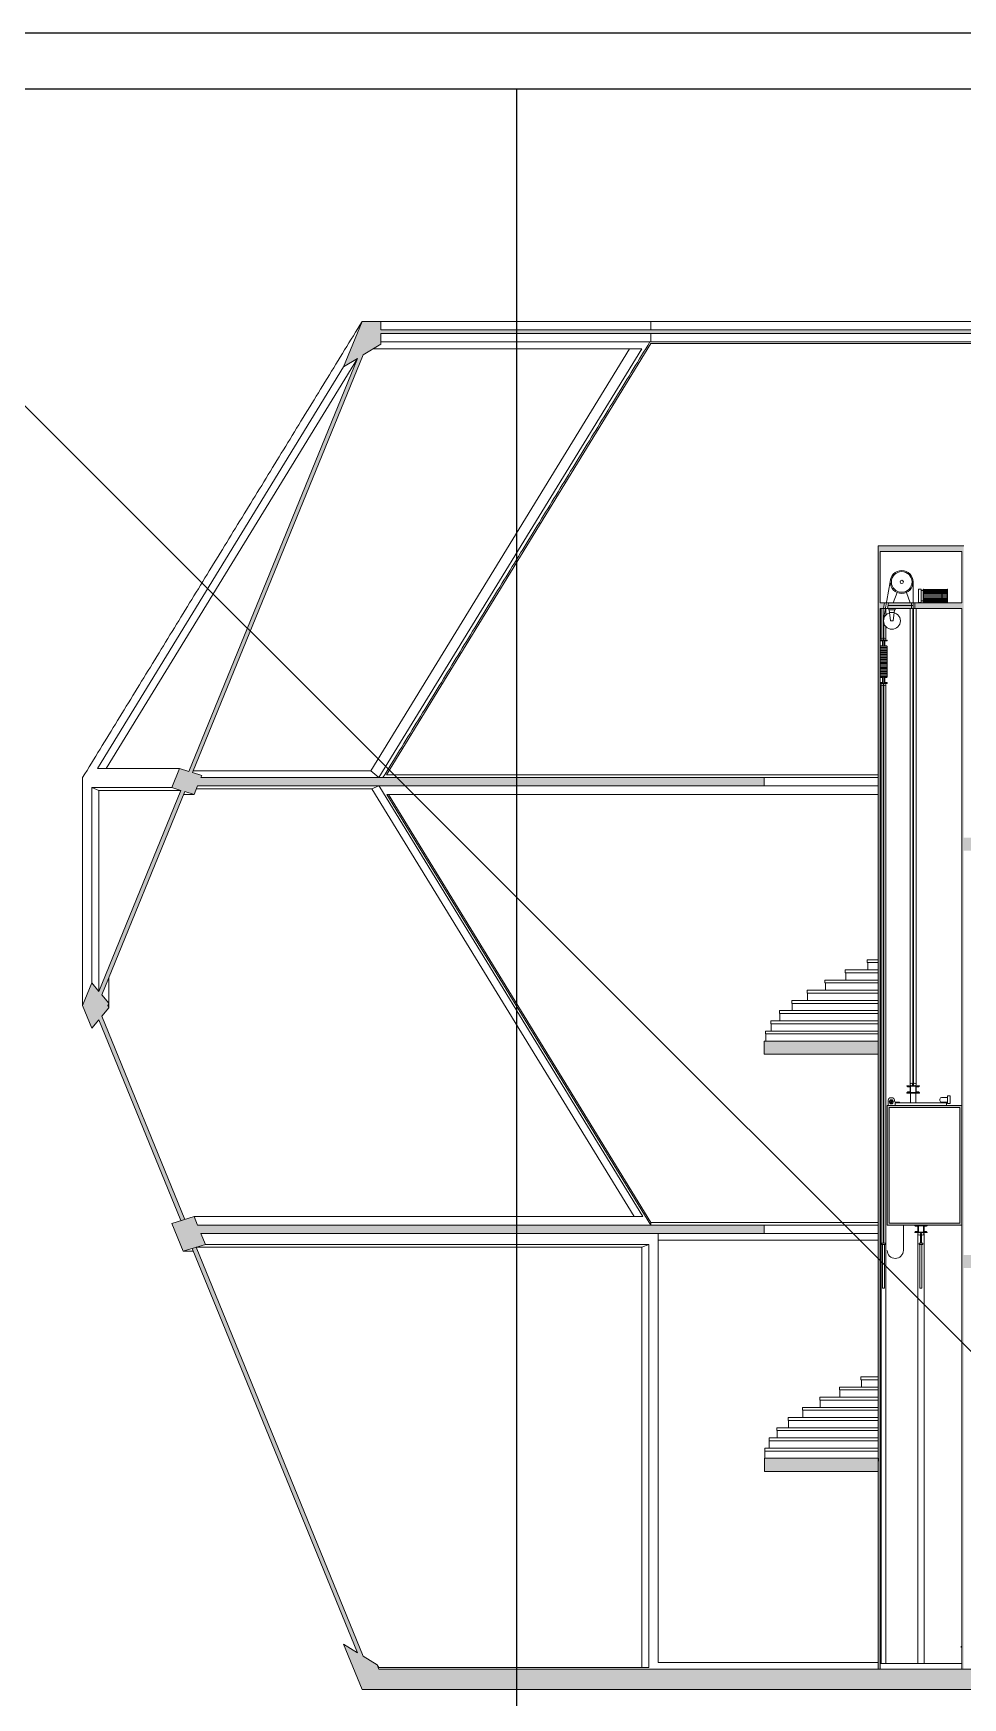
# Model space of a CAD drawing. Header units: millimetres. Extents: x 551 to 27551, y 6116 to 15116.
# Drawn here: x 22173 to 23858, y 12096 to 15116 of the extents above; entities that cross this region are included whole.
import ezdxf

# ---------------------------------------------------------------- set-up
doc = ezdxf.new("R2010")
doc.units = ezdxf.units.MM
for name, color, linetype, lineweight in [('1ST', 51, 'Continuous', 18), ('2ND', 201, 'Continuous', 15), ('3RD', 140, 'Continuous', 13), ('4TH DETAILS', 125, 'Continuous', 9)]:
    doc.layers.add(name, color=color, linetype=linetype, lineweight=lineweight)
doc.layers.add('hatch', color=253, linetype='Continuous')
doc.layers.add('LAYOUT', color=83, linetype='Continuous', plot=False)

msp = doc.modelspace()

# ---------------------------------------------------------------- hatches: boundary and pattern name
at = {"layer": 'hatch'}
h = msp.add_hatch(color=8, dxfattribs=at)
h.dxf.hatch_style = 1
h.paths.add_polyline_path([(22802.664, 14593.018), (22768.957, 14593.018), (22735.254, 14510.462), (22760.592, 14525.978), (22454.64, 13776.554), (22437.749, 13781.726), (22423.633, 13747.151), (22440.525, 13741.979), (22291.726, 13377.498), (22279.058, 13393.014), (22262.206, 13351.736), (22279.058, 13310.458), (22291.726, 13325.974), (22440.525, 12961.493), (22447.282, 12963.562), (22296.794, 13332.181), (22309.463, 13347.697), (22307.814, 13351.736), (22309.463, 13355.776), (22296.794, 13371.292), (22447.282, 13739.91), (22464.174, 13734.738), (22470.564, 13750.391), (22471.663, 13750.391), (23187.816, 13750.391), (23187.816, 13765.256), (22476.632, 13765.256), (22478.289, 13769.313), (22461.397, 13774.485), (22770.727, 14532.185), (22802.664, 14551.742), (22802.664, 14571.296), (24762.256, 14571.296), (24762.256, 14551.742), (24804.328, 14525.978), (25109.972, 13777.307), (25086.324, 13770.066), (25088.287, 13765.256), (24377.426, 13765.256), (24377.426, 13750.391), (25093.256, 13750.391), (25094.356, 13750.391), (25100.746, 13734.738), (25124.394, 13741.979), (25273.193, 13377.498), (25255.457, 13355.776), (25257.106, 13351.736), (25255.457, 13347.697), (25268.126, 13332.181), (25117.638, 12963.562), (25100.746, 12968.734), (25094.356, 12953.081), (24377.426, 12953.081), (24377.426, 12938.216), (25088.287, 12938.216), (25079.874, 12917.608), (25096.766, 12912.436), (24794.193, 12171.287), (24768.855, 12155.771), (24765.557, 12147.692), (22799.362, 12147.692), (22796.064, 12155.771), (22770.727, 12171.287), (22467.846, 12913.189), (22461.09, 12911.12), (22760.592, 12177.494), (22735.254, 12193.01), (22768.957, 12110.454), (24795.962, 12110.454), (24829.666, 12193.01), (24804.328, 12177.494), (25103.523, 12910.368), (25120.414, 12905.196), (25141.286, 12956.321), (25124.394, 12961.493), (25273.193, 13325.974), (25285.862, 13310.458), (25302.714, 13351.736), (25285.862, 13393.014), (25278.261, 13383.704), (25131.151, 13744.048), (25141.286, 13747.151), (25126.864, 13782.479), (25116.729, 13779.376), (24814.463, 14519.772), (24829.666, 14510.462), (24795.962, 14593.018), (24762.256, 14593.018), (24762.256, 14577.502), (22802.664, 14577.502)])
h.paths.add_polyline_path([(24377.426, 13765.256), (24353.117, 13765.256), (24353.117, 13750.391), (24377.426, 13750.391)], flags=17)
h.paths.add_polyline_path([(24353.117, 13765.256), (24066.92, 13765.256), (24066.92, 13750.391), (24353.117, 13750.391)], flags=17)
h.paths.add_polyline_path([(23211.705, 13765.256), (23187.816, 13765.256), (23187.816, 13750.391), (23211.705, 13750.391)], flags=17)
h.paths.add_polyline_path([(23497.999, 13765.256), (23211.705, 13765.256), (23211.705, 13750.391), (23497.999, 13750.391)], flags=17)
h.paths.add_polyline_path([(23765.255, 14082.542), (23723.705, 14082.542), (23721.645, 14072.198), (23765.255, 14072.198)], flags=16)
h.paths.add_polyline_path([(23860.04, 14185.982), (23704.88, 14185.982), (23704.88, 12147.692), (23708.49, 12147.692), (23708.49, 14072.198), (23714.286, 14072.198), (23716.346, 14082.542), (23708.49, 14082.542), (23708.49, 14175.638), (23856.43, 14175.638), (23856.43, 14082.542), (23771.266, 14082.542), (23771.266, 14072.198), (23856.43, 14072.198), (23856.43, 12147.692), (23860.04, 12147.692)], flags=17)
h.paths.add_polyline_path([(23187.816, 12953.081), (22470.564, 12953.081), (22464.174, 12968.734), (22423.633, 12956.321), (22444.198, 12905.948), (22484.738, 12918.361), (22476.632, 12938.216), (23187.816, 12938.216)], flags=17)
h.paths.add_polyline_path([(23497.999, 12953.081), (23211.705, 12953.081), (23211.705, 12938.216), (23497.999, 12938.216)], flags=17)
h.paths.add_polyline_path([(23211.705, 12953.081), (23187.816, 12953.081), (23187.816, 12938.216), (23211.705, 12938.216)], flags=17)
h.paths.add_polyline_path([(24377.426, 12953.081), (24353.117, 12953.081), (24353.117, 12938.216), (24377.426, 12938.216)], flags=17)
h.paths.add_polyline_path([(24353.117, 12953.081), (24066.92, 12953.081), (24066.92, 12938.216), (24353.117, 12938.216)], flags=17)
h = msp.add_hatch(color=8, dxfattribs=at)
h.dxf.hatch_style = 1
h.paths.add_polyline_path([(23704.88, 13287.075), (23498.306, 13287.075), (23498.306, 13263.442), (23704.88, 13263.442)])
h.paths.add_polyline_path([(24066.601, 13637.825), (24066.601, 13656.286), (23860.04, 13656.286), (23860.04, 13632.653), (23872.183, 13632.653), (24066.601, 13632.653)])
h.paths.add_polyline_path([(24065.771, 12880.943), (24065.771, 12899.403), (23860.04, 12899.403), (23860.04, 12875.771), (24065.771, 12875.771)])
h.paths.add_polyline_path([(23704.88, 12530.192), (23498.942, 12530.192), (23498.942, 12506.56), (23704.88, 12506.56)])
h = msp.add_hatch(color=8, dxfattribs=at)
h.dxf.hatch_style = 1
h.paths.add_polyline_path([(23721.356, 13170.306), (23721.356, 12953.081), (23856.43, 12953.081), (23856.43, 13170.306)])
h.paths.add_polyline_path([(23852.82, 13166.685), (23852.82, 12956.702), (23724.977, 12956.702), (23724.977, 13166.685)], flags=16)

# ---------------------------------------------------------------- linework, layer by layer
at = {"layer": '1ST', "linetype": 'Continuous', "extrusion": (0, 1, -2e-16)}
for p, q in [((22768.957, 14593.018, -0.389), (22735.254, 14510.462, -0.389)), ((22802.664, 14577.502, -0.389), (22802.664, 14593.018, -0.389)), ((24762.256, 14577.502, -0.389), (22802.664, 14577.502, -0.389)), ((22802.664, 14551.742, -0.389), (22802.664, 14571.296, -0.389)), ((22802.664, 14571.296, -0.389), (24762.256, 14571.296, -0.389)), ((22461.397, 13774.485, -0.389), (22770.727, 14532.185, -0.389)), ((22770.727, 14532.185, -0.389), (22802.664, 14551.742, -0.389)), ((22760.592, 14525.978, -0.389), (22454.64, 13776.554, -0.389)), ((22735.254, 14510.462, -0.389), (22760.592, 14525.978, -0.389)), ((23704.88, 14185.982, -0.389), (23860.04, 14185.982, -0.389)), ((23704.88, 12147.692, -0.389), (23704.88, 14185.982, -0.389)), ((23708.49, 14175.638, -0.389), (23856.43, 14175.638, -0.389)), ((23708.49, 14082.542, -0.389), (23708.49, 14175.638, -0.389)), ((23856.43, 14082.542, -0.389), (23856.43, 14175.638, -0.389)), ((23708.49, 14082.542, -0.389), (23716.346, 14082.542, -0.389)), ((23723.705, 14082.542, -0.389), (23856.43, 14082.542, -0.389)), ((23708.49, 14072.198, -0.389), (23714.286, 14072.198, -0.389)), ((23708.49, 12147.692, -0.389), (23708.49, 14072.198, -0.389)), ((23721.645, 14072.198, -0.389), (23856.43, 14072.198, -0.389)), ((23856.43, 12147.692, -0.389), (23856.43, 14072.198, -0.389)), ((22437.749, 13781.726, -0.389), (22423.633, 13747.151, -0.389)), ((22454.64, 13776.554, -0.389), (22437.749, 13781.726, -0.389)), ((22478.289, 13769.313, -0.389), (22461.397, 13774.485, -0.389)), ((22440.525, 13741.979, -0.389), (22291.726, 13377.498, -0.389)), ((22423.633, 13747.151, -0.389), (22440.525, 13741.979, -0.389)), ((22464.174, 13734.738, -0.389), (22470.564, 13750.391, -0.389)), ((22471.663, 13750.391, -0.389), (22470.564, 13750.391, -0.389)), ((22471.663, 13750.391, -0.389), (23497.999, 13750.391, -0.389)), ((22476.632, 13765.256, -0.389), (22478.289, 13769.313, -0.389)), ((23497.999, 13765.256, -0.389), (22476.632, 13765.256, -0.389)), ((22296.794, 13371.292, -0.389), (22447.282, 13739.91, -0.389)), ((22447.282, 13739.91, -0.389), (22464.174, 13734.738, -0.389)), ((22279.058, 13393.014, -0.389), (22262.206, 13351.736, -0.389)), ((22291.726, 13377.498, -0.389), (22279.058, 13393.014, -0.389)), ((22262.206, 13351.736, -0.389), (22279.058, 13310.458, -0.389)), ((22309.463, 13355.776, -0.389), (22296.794, 13371.292, -0.389)), ((22307.814, 13351.736, -0.389), (22309.463, 13355.776, -0.389)), ((22309.463, 13347.697, -0.389), (22307.814, 13351.736, -0.389)), ((22279.058, 13310.458, -0.389), (22291.726, 13325.974, -0.389)), ((22291.726, 13325.974, -0.389), (22440.525, 12961.493, -0.389)), ((22296.794, 13332.181, -0.389), (22309.463, 13347.697, -0.389)), ((22447.282, 12963.562, -0.389), (22296.794, 13332.181, -0.389)), ((22464.174, 12968.734, -0.389), (22423.633, 12956.321, -0.389)), ((22423.633, 12956.321, -0.389), (22444.198, 12905.948, -0.389)), ((22470.564, 12953.081, -0.389), (22464.174, 12968.734, -0.389)), ((23497.999, 12953.081, -0.389), (22470.564, 12953.081, -0.389)), ((22484.738, 12918.361, -0.389), (22476.632, 12938.216, -0.389)), ((22476.632, 12938.216, -0.389), (23497.999, 12938.216, -0.389)), ((23497.999, 12938.216, -0.389), (23497.999, 12953.081, -0.389)), ((22444.198, 12905.948, -0.389), (22484.738, 12918.361, -0.389)), ((22461.09, 12911.12, -0.389), (22760.592, 12177.494, -0.389)), ((22770.727, 12171.287, -0.389), (22467.846, 12913.189, -0.389)), ((22760.592, 12177.494, -0.389), (22735.254, 12193.01, -0.389)), ((22735.254, 12193.01, -0.389), (22768.957, 12110.454, -0.389)), ((22796.064, 12155.771, -0.389), (22770.727, 12171.287, -0.389)), ((22799.362, 12147.692, -0.389), (22796.064, 12155.771, -0.389)), ((24762.256, 12147.692, -0.389), (22802.664, 12147.692, -0.389)), ((22802.664, 12110.454, -0.389), (24762.256, 12110.454, -0.389))]:
    msp.add_line(p, q, dxfattribs=at)
at = {"layer": '1ST', "linetype": 'Continuous'}
for p, q in [((23716.346, 14082.542, -0.389), (23714.286, 14072.198, -0.389)), ((23721.645, 14072.198, -0.389), (23723.705, 14082.542, -0.389)), ((23765.255, 14082.542, -0.389), (23765.255, 14072.198, -0.389)), ((23771.266, 14082.542, -0.389), (23771.266, 14072.198, -0.389)), ((23497.999, 13750.391, -0.389), (23497.999, 13765.256, -0.389))]:
    msp.add_line(p, q, dxfattribs=at)
for points in [[(22768.957, 14593.018, -0.389), (22802.664, 14593.018, -0.389)], [(22802.664, 12147.692, -0.389), (22799.362, 12147.692, -0.389)], [(22802.664, 12110.454, -0.389), (22768.957, 12110.454, -0.389)]]:
    msp.add_open_spline(points, degree=1, dxfattribs=at)
at = {"layer": '2ND', "linetype": 'Continuous', "extrusion": (0, 1, -2e-16)}
for p, q in [((22802.664, 14593.018, -0.389), (23292.562, 14593.018, -0.389)), ((23292.562, 14593.018, -0.389), (23326.268, 14593.018, -0.389)), ((23292.562, 14577.502, -0.389), (23292.562, 14593.018, -0.389)), ((23326.268, 14593.018, -0.389), (24272.358, 14593.018, -0.389)), ((23292.562, 14555.78, -0.389), (23292.562, 14571.296, -0.389)), ((23292.562, 14555.78, -0.389), (22802.664, 14555.78, -0.389)), ((23295.863, 14555.78, -0.389), (23292.562, 14555.78, -0.389)), ((24272.358, 14555.78, -0.389), (23295.863, 14555.78, -0.389)), ((22295.909, 13793.015, -0.389), (22735.254, 14510.462, -0.389)), ((22288.996, 13781.726, -0.389), (22295.909, 13793.015, -0.389)), ((22288.996, 13781.726, -0.389), (22437.749, 13781.726, -0.389)), ((22423.633, 13747.151, -0.389), (22279.058, 13747.151, -0.389)), ((22279.058, 13393.014, -0.389), (22279.058, 13747.151, -0.389)), ((22309.463, 13402.324, -0.389), (22309.463, 13355.776, -0.389)), ((22309.463, 13347.697, -0.389), (22309.463, 13355.776, -0.389))]:
    msp.add_line(p, q, dxfattribs=at)
at = {"layer": '2ND', "linetype": 'Continuous'}
for points in [[(22768.957, 14593.018, -0.389), (22262.206, 13765.497, -0.389)], [(22262.206, 13351.736, -0.389), (22262.206, 13765.497, -0.389)]]:
    msp.add_open_spline(points, degree=1, dxfattribs=at)
at = {"layer": '3RD', "linetype": 'Continuous', "extrusion": (0, 1, -2e-16)}
for p, q in [((22784.525, 13777.37, -0.389), (23253.748, 14543.608, -0.389)), ((22789.38, 14543.608, -0.389), (23276.003, 14543.608, -0.389)), ((23276.003, 14543.608, -0.389), (22799.362, 13765.256, -0.389)), ((22304.832, 13781.726, -0.389), (22760.592, 14525.978, -0.389)), ((22462.575, 13777.37, -0.389), (22784.525, 13777.37, -0.389)), ((22784.525, 13777.37, -0.389), (22799.362, 13765.256, -0.389)), ((22279.058, 13747.151, -0.389), (22291.726, 13741.979, -0.389)), ((22291.726, 13377.498, -0.389), (22291.726, 13741.979, -0.389)), ((22786.694, 13745.219, -0.389), (22468.452, 13745.219, -0.389)), ((22786.694, 13745.219, -0.389), (22799.362, 13750.391, -0.389)), ((23262.192, 12968.734, -0.389), (22786.694, 13745.219, -0.389)), ((22799.362, 13750.391, -0.389), (22801.011, 13747.698, -0.389)), ((22801.011, 13747.698, -0.389), (23278.028, 12968.734, -0.389)), ((22445.17, 13734.738, -0.389), (22464.174, 13734.738, -0.389)), ((23645.048, 13411.127, -0.389), (23645.048, 13416.299, -0.389)), ((23645.048, 13416.299, -0.389), (23704.88, 13416.299, -0.389)), ((23704.88, 13411.127, -0.389), (23645.048, 13411.127, -0.389)), ((23645.955, 13411.127, -0.389), (23645.955, 13397.838, -0.389)), ((23684.956, 13429.587, -0.389), (23684.956, 13434.759, -0.389)), ((23704.88, 13434.759, -0.389), (23684.956, 13434.759, -0.389)), ((23684.956, 13429.587, -0.389), (23704.88, 13429.587, -0.389)), ((23685.929, 13416.299, -0.389), (23685.929, 13429.587, -0.389)), ((23575.897, 13379.378, -0.389), (23704.88, 13379.378, -0.389)), ((23575.897, 13379.378, -0.389), (23575.897, 13374.206, -0.389)), ((23608.405, 13392.666, -0.389), (23608.405, 13397.838, -0.389)), ((23608.405, 13397.838, -0.389), (23704.88, 13397.838, -0.389)), ((23704.88, 13392.666, -0.389), (23608.405, 13392.666, -0.389)), ((23609.224, 13379.378, -0.389), (23609.224, 13392.666, -0.389)), ((23704.88, 13360.917, -0.389), (23548.295, 13360.917, -0.389)), ((23548.295, 13360.917, -0.389), (23548.295, 13355.745, -0.389)), ((23548.295, 13355.745, -0.389), (23704.88, 13355.745, -0.389)), ((23548.884, 13355.745, -0.389), (23548.884, 13342.457, -0.389)), ((23575.897, 13374.206, -0.389), (23704.88, 13374.206, -0.389)), ((23576.609, 13360.917, -0.389), (23576.609, 13374.206, -0.389)), ((23704.88, 13323.996, -0.389), (23510.306, 13323.996, -0.389)), ((23510.306, 13323.996, -0.389), (23510.306, 13318.824, -0.389)), ((23510.306, 13318.824, -0.389), (23704.88, 13318.824, -0.389)), ((23510.609, 13318.824, -0.389), (23510.609, 13305.535, -0.389)), ((23526.257, 13337.285, -0.389), (23526.257, 13342.457, -0.389)), ((23704.88, 13342.457, -0.389), (23526.257, 13342.457, -0.389)), ((23704.88, 13337.285, -0.389), (23526.257, 13337.285, -0.389)), ((23526.708, 13337.285, -0.389), (23526.708, 13323.996, -0.389)), ((23500.82, 13300.363, -0.389), (23500.82, 13305.535, -0.389)), ((23704.88, 13305.535, -0.389), (23500.82, 13305.535, -0.389)), ((23500.82, 13300.363, -0.389), (23704.88, 13300.363, -0.389)), ((23500.967, 13287.075, -0.389), (23500.967, 13300.363, -0.389)), ((23704.994, 13287.075, -0.389), (23498.306, 13287.075, -0.389)), ((23498.306, 13287.075, -0.389), (23498.306, 13263.442, -0.389)), ((23498.306, 13263.442, -0.389), (23704.88, 13263.442, -0.389)), ((23704.88, 13268.614, -0.389), (23704.88, 13281.903, -0.389)), ((23704.88, 13281.903, -0.389), (23704.994, 13281.903, -0.389)), ((23704.994, 13281.903, -0.389), (23704.994, 13287.075, -0.389)), ((23305.819, 12159.864, -0.389), (23305.819, 12938.216, -0.389)), ((22444.198, 12905.948, -0.389), (22463.201, 12905.948, -0.389)), ((23289.262, 12918.361, -0.389), (22484.738, 12918.361, -0.389)), ((23276.593, 12913.189, -0.389), (23289.262, 12918.361, -0.389)), ((23276.593, 12150.385, -0.389), (23276.593, 12913.189, -0.389)), ((23289.262, 12918.361, -0.389), (23289.262, 12153.078, -0.389)), ((23704.88, 12659.416, -0.389), (23634.583, 12659.416, -0.389)), ((23634.583, 12654.244, -0.389), (23634.583, 12659.416, -0.389)), ((23704.88, 12654.244, -0.389), (23634.583, 12654.244, -0.389)), ((23635.468, 12640.955, -0.389), (23635.468, 12654.244, -0.389)), ((23704.88, 12677.877, -0.389), (23673.683, 12677.877, -0.389)), ((23673.683, 12672.705, -0.389), (23673.683, 12677.877, -0.389)), ((23704.88, 12672.705, -0.389), (23673.683, 12672.705, -0.389)), ((23674.639, 12672.705, -0.389), (23674.639, 12659.416, -0.389)), ((23598.996, 12640.955, -0.389), (23704.88, 12640.955, -0.389)), ((23598.996, 12635.783, -0.389), (23598.996, 12640.955, -0.389)), ((23598.996, 12635.783, -0.389), (23704.88, 12635.783, -0.389)), ((23599.788, 12622.495, -0.389), (23599.788, 12635.783, -0.389)), ((23541.64, 12604.034, -0.389), (23704.88, 12604.034, -0.389)), ((23541.64, 12598.862, -0.389), (23541.64, 12604.034, -0.389)), ((23704.88, 12598.862, -0.389), (23541.64, 12598.862, -0.389)), ((23542.193, 12585.574, -0.389), (23542.193, 12598.862, -0.389)), ((23704.88, 12622.495, -0.389), (23567.768, 12622.495, -0.389)), ((23567.768, 12622.495, -0.389), (23567.768, 12617.323, -0.389)), ((23704.88, 12617.323, -0.389), (23567.768, 12617.323, -0.389)), ((23568.448, 12604.034, -0.389), (23568.448, 12617.323, -0.389)), ((23507.033, 12567.113, -0.389), (23704.88, 12567.113, -0.389)), ((23507.033, 12561.941, -0.389), (23507.033, 12567.113, -0.389)), ((23521.234, 12585.574, -0.389), (23704.88, 12585.574, -0.389)), ((23521.234, 12580.402, -0.389), (23521.234, 12585.574, -0.389)), ((23704.88, 12580.402, -0.389), (23521.234, 12580.402, -0.389)), ((23521.645, 12580.402, -0.389), (23521.645, 12567.113, -0.389)), ((23499.376, 12548.653, -0.389), (23499.376, 12543.481, -0.389)), ((23499.376, 12548.653, -0.389), (23704.88, 12548.653, -0.389)), ((23499.376, 12543.481, -0.389), (23704.88, 12543.481, -0.389)), ((23499.479, 12530.192, -0.389), (23499.479, 12543.481, -0.389)), ((23507.033, 12561.941, -0.389), (23704.88, 12561.941, -0.389)), ((23507.293, 12548.653, -0.389), (23507.293, 12561.941, -0.389)), ((23705.267, 12530.192, -0.389), (23498.942, 12530.192, -0.389)), ((23498.942, 12530.192, -0.389), (23498.942, 12506.56, -0.389)), ((23498.942, 12506.56, -0.389), (23705.077, 12506.56, -0.389)), ((23704.92, 12511.732, -0.389), (23704.92, 12525.02, -0.389)), ((23704.92, 12525.02, -0.389), (23705.267, 12525.02, -0.389)), ((23705.077, 12511.732, -0.389), (23704.92, 12511.732, -0.389)), ((23705.077, 12506.56, -0.389), (23705.077, 12511.732, -0.389)), ((23705.267, 12525.02, -0.389), (23705.267, 12530.192, -0.389)), ((22799.362, 12150.385, -0.389), (22796.064, 12155.771, -0.389)), ((23289.262, 12150.385, -0.389), (22799.362, 12150.385, -0.389)), ((23289.262, 12153.078, -0.389), (23289.262, 12150.385, -0.389)), ((23704.88, 12159.864, -0.389), (23305.819, 12159.864, -0.389))]:
    msp.add_line(p, q, dxfattribs=at)
at = {"layer": '3RD', "linetype": 'Continuous'}
for p, q in [((22291.726, 13741.979, -0.389), (22440.525, 13741.979, -0.389)), ((23704.88, 13765.256, -0.389), (23497.999, 13765.256, -0.389)), ((23704.88, 13750.391, -0.389), (23497.999, 13750.391, -0.389)), ((23704.88, 12953.081, -0.389), (23497.999, 12953.081, -0.389)), ((23704.88, 12938.216, -0.389), (23497.999, 12938.216, -0.389)), ((22467.846, 12913.189, -0.389), (23276.593, 12913.189, -0.389))]:
    msp.add_line(p, q, dxfattribs=at)
at = {"layer": '3RD', "linetype": 'Continuous', "elevation": -0.389}
for points in [[(23721.356, 13170.306), (23856.43, 13170.306), (23856.43, 12953.081), (23721.356, 12953.081)], [(23724.977, 13166.685), (23852.82, 13166.685), (23852.82, 12956.702), (23724.977, 12956.702)]]:
    msp.add_lwpolyline(points, close=True, dxfattribs=at)
at = {"layer": '3RD', "linetype": 'Continuous'}
msp.add_open_spline([(23290.911, 14555.78, -0.389), (22806.816, 13765.256, -0.389)], degree=1, dxfattribs=at)
at = {"layer": '4TH DETAILS', "linetype": 'Continuous', "extrusion": (0, 1, -2e-16)}
for p, q in [((22813.137, 13770.191, -0.389), (23292.56, 14553.087, -0.389)), ((23292.56, 14553.087, -0.389), (24269.061, 14553.087, -0.389)), ((22813.137, 13770.191, -0.389), (23704.88, 13770.191, -0.389)), ((23292.56, 12953.081, -0.389), (22813.895, 13734.738, -0.389)), ((23704.88, 13734.738, -0.389), (22813.895, 13734.738, -0.389)), ((23292.56, 12958.253, -0.389), (22817.062, 13734.738, -0.389)), ((22464.174, 12968.734, -0.389), (23278.028, 12968.734, -0.389)), ((23292.56, 12953.081, -0.389), (23292.56, 12958.253, -0.389)), ((23704.88, 12958.253, -0.389), (23292.56, 12958.253, -0.389)), ((23704.88, 12926.102, -0.389), (23305.819, 12926.102, -0.389))]:
    msp.add_line(p, q, dxfattribs=at)
at = {"layer": '4TH DETAILS', "ltscale": 0.3}
for p, q in [((23726.764, 14120.337, -0.389), (23714.661, 14052.763, -0.389)), ((23768.404, 14120.337, -0.389), (23768.404, 13205.253, -0.389)), ((23778.312, 14107.254, -0.389), (23782.801, 14107.254, -0.389)), ((23778.312, 14107.254, -0.389), (23778.312, 14083.313, -0.389)), ((23782.801, 14107.254, -0.389), (23782.801, 14083.313, -0.389)), ((23782.801, 14104.62, -0.389), (23786.542, 14104.62, -0.389)), ((23786.542, 14107.254, -0.389), (23787.29, 14107.254, -0.389)), ((23786.542, 14107.254, -0.389), (23786.542, 14083.313, -0.389)), ((23787.29, 14107.254, -0.389), (23787.29, 14083.313, -0.389)), ((23787.29, 14106.506, -0.389), (23829.935, 14106.506, -0.389)), ((23787.29, 14106.132, -0.389), (23829.935, 14106.132, -0.389)), ((23787.29, 14105.384, -0.389), (23829.935, 14105.384, -0.389)), ((23787.29, 14104.635, -0.389), (23829.935, 14104.635, -0.389)), ((23787.29, 14103.513, -0.389), (23829.935, 14103.513, -0.389)), ((23820.174, 14100.521, -0.389), (23816.433, 14103.513, -0.389)), ((23829.935, 14107.254, -0.389), (23830.683, 14107.254, -0.389)), ((23829.935, 14107.254, -0.389), (23829.935, 14083.313, -0.389)), ((23830.683, 14107.254, -0.389), (23830.683, 14083.313, -0.389)), ((23716.346, 14082.542, -0.389), (23714.286, 14072.198, -0.389)), ((23716.346, 14082.542, -0.389), (23723.705, 14082.542, -0.389)), ((23723.705, 14082.542, -0.389), (23721.645, 14072.198, -0.389)), ((23768.404, 14077.843, -0.389), (23722.769, 14077.843, -0.389)), ((23739.069, 14101.338, -0.389), (23732.25, 14082.542, -0.389)), ((23756.099, 14101.338, -0.389), (23762.918, 14082.542, -0.389)), ((23778.312, 14083.313, -0.389), (23782.801, 14083.313, -0.389)), ((23782.801, 14085.947, -0.389), (23786.542, 14085.947, -0.389)), ((23786.542, 14083.313, -0.389), (23787.29, 14083.313, -0.389)), ((23787.29, 14102.017, -0.389), (23829.935, 14102.017, -0.389)), ((23787.29, 14100.147, -0.389), (23829.935, 14100.147, -0.389)), ((23787.29, 14097.902, -0.389), (23829.935, 14097.902, -0.389)), ((23787.29, 14095.284, -0.389), (23829.935, 14095.284, -0.389)), ((23787.29, 14092.665, -0.389), (23829.935, 14092.665, -0.389)), ((23787.29, 14090.421, -0.389), (23829.935, 14090.421, -0.389)), ((23787.29, 14088.55, -0.389), (23829.935, 14088.55, -0.389)), ((23787.29, 14087.054, -0.389), (23829.935, 14087.054, -0.389)), ((23787.29, 14085.932, -0.389), (23829.935, 14085.932, -0.389)), ((23787.29, 14085.184, -0.389), (23829.935, 14085.184, -0.389)), ((23787.29, 14084.435, -0.389), (23829.935, 14084.435, -0.389)), ((23787.29, 14084.061, -0.389), (23829.935, 14084.061, -0.389)), ((23820.174, 14090.047, -0.389), (23816.433, 14087.054, -0.389)), ((23820.174, 14100.521, -0.389), (23820.922, 14100.521, -0.389)), ((23820.174, 14100.521, -0.389), (23820.174, 14090.047, -0.389)), ((23820.174, 14090.047, -0.389), (23820.922, 14090.047, -0.389)), ((23820.922, 14100.521, -0.389), (23820.922, 14090.047, -0.389)), ((23829.935, 14083.313, -0.389), (23830.683, 14083.313, -0.389)), ((23710.196, 14016.688, -0.389), (23710.196, 14072.198, -0.389)), ((23713.937, 14016.688, -0.389), (23713.937, 14072.198, -0.389)), ((23714.286, 14072.198, -0.389), (23721.645, 14072.198, -0.389)), ((23714.661, 14050.854, -0.389), (23714.661, 14014.774, -0.389)), ((23715.292, 14016.688, -0.389), (23715.292, 14045.456, -0.389)), ((23719.032, 14060.322, -0.389), (23719.032, 14072.198, -0.389)), ((23724.126, 14070.035, -0.389), (23724.126, 14072.198, -0.389)), ((23724.126, 14070.035, -0.389), (23735.657, 14070.035, -0.389)), ((23727.404, 14049.753, -0.389), (23724.972, 14069.953, -0.389)), ((23727.404, 14049.753, -0.389), (23732.379, 14049.753, -0.389)), ((23732.379, 14049.753, -0.389), (23734.811, 14069.953, -0.389)), ((23735.657, 14070.035, -0.389), (23735.657, 14072.198, -0.389)), ((23762.791, 13208.984, -0.389), (23762.791, 14072.198, -0.389)), ((23767.493, 13206.194, -0.389), (23767.493, 14072.198, -0.389)), ((23769.196, 13208.213, -0.389), (23769.196, 14072.198, -0.389)), ((23773.866, 13208.599, -0.389), (23773.866, 14072.198, -0.389)), ((23721.401, 14014.774, -0.389), (23708.49, 14014.774, -0.389)), ((23721.401, 14014.026, -0.389), (23708.49, 14014.026, -0.389)), ((23712.387, 14013.278, -0.389), (23708.595, 14013.278, -0.389)), ((23712.611, 14004.525, -0.389), (23712.611, 14013.054, -0.389)), ((23713.359, 14003.552, -0.389), (23713.359, 14014.026, -0.389)), ((23715.963, 14003.552, -0.389), (23715.963, 14014.026, -0.389)), ((23716.711, 14004.525, -0.389), (23716.711, 14013.054, -0.389)), ((23716.936, 14013.278, -0.389), (23720.727, 14013.278, -0.389)), ((23719.032, 14016.688, -0.389), (23719.032, 14039.184, -0.389)), ((23720.952, 14013.503, -0.389), (23720.952, 14014.026, -0.389)), ((23721.401, 14014.026, -0.389), (23721.401, 14014.774, -0.389)), ((23721.395, 14003.552, -0.389), (23708.49, 14003.552, -0.389)), ((23721.395, 14001.308, -0.389), (23708.49, 14001.308, -0.389)), ((23721.395, 13999.063, -0.389), (23708.49, 13999.063, -0.389)), ((23721.395, 13996.819, -0.389), (23708.49, 13996.819, -0.389)), ((23721.395, 13994.574, -0.389), (23708.49, 13994.574, -0.389)), ((23721.395, 13992.33, -0.389), (23708.49, 13992.33, -0.389)), ((23721.395, 13990.086, -0.389), (23708.49, 13990.086, -0.389)), ((23721.395, 13987.841, -0.389), (23708.49, 13987.841, -0.389)), ((23721.395, 13985.597, -0.389), (23708.49, 13985.597, -0.389)), ((23721.395, 13983.352, -0.389), (23708.49, 13983.352, -0.389)), ((23712.387, 14004.3, -0.389), (23708.674, 14004.3, -0.389)), ((23716.936, 14004.3, -0.389), (23720.649, 14004.3, -0.389)), ((23720.873, 14003.552, -0.389), (23720.873, 14004.076, -0.389)), ((23721.395, 14003.552, -0.389), (23721.395, 13947.441, -0.389)), ((23721.395, 13984.541, -0.389), (23721.45, 13984.541, -0.389)), ((23721.395, 13981.108, -0.389), (23708.49, 13981.108, -0.389)), ((23721.395, 13978.863, -0.389), (23708.49, 13978.863, -0.389)), ((23721.395, 13976.619, -0.389), (23708.49, 13976.619, -0.389)), ((23721.395, 13974.374, -0.389), (23708.49, 13974.374, -0.389)), ((23721.395, 13972.13, -0.389), (23708.49, 13972.13, -0.389)), ((23721.395, 13969.886, -0.389), (23708.49, 13969.886, -0.389)), ((23721.395, 13967.641, -0.389), (23708.49, 13967.641, -0.389)), ((23721.395, 13965.397, -0.389), (23708.49, 13965.397, -0.389)), ((23721.395, 13963.152, -0.389), (23708.49, 13963.152, -0.389)), ((23721.395, 13960.908, -0.389), (23708.49, 13960.908, -0.389)), ((23721.395, 13958.663, -0.389), (23708.49, 13958.663, -0.389)), ((23721.395, 13956.419, -0.389), (23708.49, 13956.419, -0.389)), ((23721.395, 13954.175, -0.389), (23708.49, 13954.175, -0.389)), ((23721.395, 13951.93, -0.389), (23708.49, 13951.93, -0.389)), ((23721.395, 13949.686, -0.389), (23708.49, 13949.686, -0.389)), ((23721.395, 13947.441, -0.389), (23708.49, 13947.441, -0.389)), ((23721.401, 13936.967, -0.389), (23708.49, 13936.967, -0.389)), ((23721.401, 13936.219, -0.389), (23708.49, 13936.219, -0.389)), ((23712.387, 13937.715, -0.389), (23708.595, 13937.715, -0.389)), ((23712.387, 13946.693, -0.389), (23708.674, 13946.693, -0.389)), ((23710.196, 13934.306, -0.389), (23710.196, 12158.036, -0.389)), ((23712.611, 13946.469, -0.389), (23712.611, 13937.94, -0.389)), ((23713.359, 13947.441, -0.389), (23713.359, 13936.967, -0.389)), ((23713.892, 13936.219, -0.389), (23713.892, 12920.724, -0.389)), ((23713.892, 13936.219, -0.389), (23713.892, 12920.724, -0.389)), ((23715.247, 13936.219, -0.389), (23715.247, 12920.724, -0.389)), ((23715.247, 13936.219, -0.389), (23715.247, 12920.724, -0.389)), ((23715.247, 13936.219, -0.389), (23715.247, 12920.724, -0.389)), ((23715.963, 13947.441, -0.389), (23715.963, 13936.967, -0.389)), ((23716.711, 13946.469, -0.389), (23716.711, 13937.94, -0.389)), ((23716.936, 13946.693, -0.389), (23720.649, 13946.693, -0.389)), ((23716.936, 13937.715, -0.389), (23720.727, 13937.715, -0.389)), ((23719.032, 13934.306, -0.389), (23719.032, 12158.036, -0.389)), ((23720.873, 13947.441, -0.389), (23720.873, 13946.917, -0.389)), ((23720.952, 13937.491, -0.389), (23720.952, 13936.967, -0.389)), ((23721.401, 13936.967, -0.389), (23721.401, 13936.219, -0.389)), ((23773.866, 13208.599, -0.389), (23773.866, 13250.236, -0.389)), ((23756.951, 13205.253, -0.389), (23756.951, 13206.194, -0.389)), ((23756.951, 13205.253, -0.389), (23756.951, 13206.194, -0.389)), ((23757.069, 13206.194, -0.389), (23779.674, 13206.194, -0.389)), ((23757.069, 13206.194, -0.389), (23779.674, 13206.194, -0.389)), ((23757.069, 13205.253, -0.389), (23779.674, 13205.253, -0.389)), ((23757.069, 13205.253, -0.389), (23779.674, 13205.253, -0.389)), ((23757.969, 13205.253, -0.389), (23757.969, 13204.595, -0.389)), ((23757.969, 13205.253, -0.389), (23757.969, 13204.595, -0.389)), ((23758.251, 13204.313, -0.389), (23762.388, 13204.313, -0.389)), ((23758.251, 13204.313, -0.389), (23762.388, 13204.313, -0.389)), ((23762.67, 13195.192, -0.389), (23762.67, 13204.031, -0.389)), ((23762.67, 13195.192, -0.389), (23762.67, 13204.031, -0.389)), ((23763.611, 13193.969, -0.389), (23763.611, 13205.253, -0.389)), ((23763.611, 13193.969, -0.389), (23763.611, 13205.253, -0.389)), ((23773.014, 13193.969, -0.389), (23773.014, 13205.253, -0.389)), ((23773.014, 13193.969, -0.389), (23773.014, 13205.253, -0.389)), ((23773.955, 13195.192, -0.389), (23773.955, 13204.031, -0.389)), ((23773.955, 13195.192, -0.389), (23773.955, 13204.031, -0.389)), ((23778.375, 13204.313, -0.389), (23774.237, 13204.313, -0.389)), ((23778.375, 13204.313, -0.389), (23774.237, 13204.313, -0.389)), ((23778.657, 13205.253, -0.389), (23778.657, 13204.595, -0.389)), ((23778.657, 13205.253, -0.389), (23778.657, 13204.595, -0.389)), ((23779.674, 13205.253, -0.389), (23779.674, 13206.194, -0.389)), ((23779.674, 13205.253, -0.389), (23779.674, 13206.194, -0.389)), ((23723.15, 13180.004, -0.389), (23723.15, 13170.306, -0.389)), ((23723.15, 13180.004, -0.389), (23723.15, 13170.306, -0.389)), ((23729.973, 13184.517, -0.389), (23727.663, 13184.517, -0.389)), ((23729.973, 13184.517, -0.389), (23727.663, 13184.517, -0.389)), ((23734.487, 13178.567, -0.389), (23734.487, 13180.004, -0.389)), ((23734.487, 13178.567, -0.389), (23734.487, 13180.004, -0.389)), ((23735.846, 13175.12, -0.389), (23735.846, 13170.306, -0.389)), ((23735.846, 13175.12, -0.389), (23829.074, 13175.12, -0.389)), ((23735.846, 13175.12, -0.389), (23735.846, 13170.306, -0.389)), ((23735.846, 13175.12, -0.389), (23829.074, 13175.12, -0.389)), ((23743.313, 13176.31, -0.389), (23736.744, 13176.31, -0.389)), ((23743.313, 13176.31, -0.389), (23736.744, 13176.31, -0.389)), ((23756.951, 13193.969, -0.389), (23756.951, 13193.029, -0.389)), ((23756.951, 13193.969, -0.389), (23756.951, 13193.029, -0.389)), ((23757.069, 13193.969, -0.389), (23779.674, 13193.969, -0.389)), ((23757.069, 13193.969, -0.389), (23779.674, 13193.969, -0.389)), ((23757.069, 13193.029, -0.389), (23779.674, 13193.029, -0.389)), ((23757.069, 13193.029, -0.389), (23779.674, 13193.029, -0.389)), ((23757.969, 13193.969, -0.389), (23757.969, 13194.627, -0.389)), ((23757.969, 13193.969, -0.389), (23757.969, 13194.627, -0.389)), ((23758.251, 13194.909, -0.389), (23762.388, 13194.909, -0.389)), ((23758.251, 13194.909, -0.389), (23762.388, 13194.909, -0.389)), ((23763.611, 13193.969, -0.389), (23763.611, 13175.12, -0.389)), ((23763.611, 13193.969, -0.389), (23763.611, 13175.12, -0.389)), ((23773.014, 13193.969, -0.389), (23773.014, 13175.12, -0.389)), ((23773.014, 13193.969, -0.389), (23773.014, 13175.12, -0.389)), ((23778.375, 13194.909, -0.389), (23774.237, 13194.909, -0.389)), ((23778.375, 13194.909, -0.389), (23774.237, 13194.909, -0.389)), ((23778.657, 13193.969, -0.389), (23778.657, 13194.627, -0.389)), ((23778.657, 13193.969, -0.389), (23778.657, 13194.627, -0.389)), ((23779.674, 13193.969, -0.389), (23779.674, 13193.029, -0.389)), ((23779.674, 13193.969, -0.389), (23779.674, 13193.029, -0.389)), ((23816.842, 13181.89, -0.389), (23816.842, 13179.203, -0.389)), ((23816.842, 13181.89, -0.389), (23816.842, 13179.203, -0.389)), ((23830.75, 13184.899, -0.389), (23819.851, 13184.899, -0.389)), ((23830.75, 13184.899, -0.389), (23819.851, 13184.899, -0.389)), ((23819.851, 13176.194, -0.389), (23830.75, 13176.194, -0.389)), ((23819.851, 13176.194, -0.389), (23830.75, 13176.194, -0.389)), ((23829.074, 13175.12, -0.389), (23829.074, 13170.306, -0.389)), ((23829.074, 13175.12, -0.389), (23829.074, 13170.306, -0.389)), ((23835.346, 13187.679, -0.389), (23830.75, 13187.679, -0.389)), ((23830.75, 13187.679, -0.389), (23830.75, 13173.776, -0.389)), ((23835.346, 13187.679, -0.389), (23830.75, 13187.679, -0.389)), ((23830.75, 13187.679, -0.389), (23830.75, 13173.776, -0.389)), ((23830.75, 13179.203, -0.389), (23830.75, 13181.89, -0.389)), ((23830.75, 13179.203, -0.389), (23830.75, 13181.89, -0.389)), ((23830.75, 13173.776, -0.389), (23835.346, 13173.776, -0.389)), ((23830.75, 13173.776, -0.389), (23835.346, 13173.776, -0.389)), ((23835.346, 13173.776, -0.389), (23835.346, 13187.679, -0.389)), ((23835.346, 13173.776, -0.389), (23835.346, 13187.679, -0.389)), ((23750.567, 12907.572, -0.389), (23750.567, 12953.081, -0.389)), ((23750.567, 12907.572, -0.389), (23750.567, 12953.081, -0.389)), ((23771.098, 12952.141, -0.389), (23771.098, 12953.081, -0.389)), ((23771.098, 12952.141, -0.389), (23771.098, 12953.081, -0.389)), ((23771.098, 12952.141, -0.389), (23793.821, 12952.141, -0.389)), ((23771.098, 12952.141, -0.389), (23793.821, 12952.141, -0.389)), ((23771.098, 12940.856, -0.389), (23771.098, 12939.916, -0.389)), ((23771.098, 12940.856, -0.389), (23771.098, 12939.916, -0.389)), ((23793.703, 12940.856, -0.389), (23771.098, 12940.856, -0.389)), ((23793.703, 12939.916, -0.389), (23771.098, 12939.916, -0.389)), ((23771.216, 12940.856, -0.389), (23793.821, 12940.856, -0.389)), ((23771.216, 12940.856, -0.389), (23793.821, 12940.856, -0.389)), ((23771.216, 12939.916, -0.389), (23793.821, 12939.916, -0.389)), ((23771.216, 12939.916, -0.389), (23793.821, 12939.916, -0.389)), ((23772.116, 12952.141, -0.389), (23772.116, 12951.483, -0.389)), ((23772.116, 12952.141, -0.389), (23772.116, 12951.483, -0.389)), ((23772.116, 12940.856, -0.389), (23772.116, 12941.515, -0.389)), ((23772.116, 12940.856, -0.389), (23772.116, 12941.515, -0.389)), ((23772.116, 12940.856, -0.389), (23772.116, 12941.515, -0.389)), ((23772.398, 12951.2, -0.389), (23776.535, 12951.2, -0.389)), ((23772.398, 12951.2, -0.389), (23776.535, 12951.2, -0.389)), ((23772.398, 12941.797, -0.389), (23776.535, 12941.797, -0.389)), ((23772.398, 12941.797, -0.389), (23776.535, 12941.797, -0.389)), ((23772.398, 12941.797, -0.389), (23776.535, 12941.797, -0.389)), ((23776.818, 12950.918, -0.389), (23776.818, 12942.079, -0.389)), ((23776.818, 12950.918, -0.389), (23776.818, 12942.079, -0.389)), ((23776.818, 12950.918, -0.389), (23776.818, 12942.079, -0.389)), ((23776.92, 12937.261, -0.389), (23776.92, 12158.036, -0.389)), ((23777.758, 12952.141, -0.389), (23777.758, 12940.856, -0.389)), ((23777.758, 12952.141, -0.389), (23777.758, 12940.856, -0.389)), ((23777.758, 12952.141, -0.389), (23777.758, 12940.856, -0.389)), ((23781.608, 12937.511, -0.389), (23781.608, 12920.724, -0.389)), ((23781.608, 12937.511, -0.389), (23781.608, 12920.724, -0.389)), ((23781.608, 12937.511, -0.389), (23781.608, 12920.724, -0.389)), ((23783.311, 12937.511, -0.389), (23783.311, 12920.724, -0.389)), ((23783.311, 12937.511, -0.389), (23783.311, 12920.724, -0.389)), ((23783.311, 12937.511, -0.389), (23783.311, 12920.724, -0.389)), ((23787.162, 12952.141, -0.389), (23787.162, 12940.856, -0.389)), ((23787.162, 12952.141, -0.389), (23787.162, 12940.856, -0.389)), ((23787.162, 12952.141, -0.389), (23787.162, 12940.856, -0.389)), ((23788.027, 12938.216, -0.389), (23788.027, 12158.036, -0.389)), ((23788.102, 12950.918, -0.389), (23788.102, 12942.079, -0.389)), ((23788.102, 12950.918, -0.389), (23788.102, 12942.079, -0.389)), ((23788.102, 12950.918, -0.389), (23788.102, 12942.079, -0.389)), ((23792.522, 12951.2, -0.389), (23788.384, 12951.2, -0.389)), ((23792.522, 12951.2, -0.389), (23788.384, 12951.2, -0.389)), ((23792.522, 12941.797, -0.389), (23788.384, 12941.797, -0.389)), ((23792.522, 12941.797, -0.389), (23788.384, 12941.797, -0.389)), ((23792.522, 12941.797, -0.389), (23788.384, 12941.797, -0.389)), ((23792.804, 12952.141, -0.389), (23792.804, 12951.483, -0.389)), ((23792.804, 12952.141, -0.389), (23792.804, 12951.483, -0.389)), ((23792.804, 12940.856, -0.389), (23792.804, 12941.515, -0.389)), ((23792.804, 12940.856, -0.389), (23792.804, 12941.515, -0.389)), ((23793.821, 12952.141, -0.389), (23793.821, 12953.081, -0.389)), ((23793.821, 12952.141, -0.389), (23793.821, 12953.081, -0.389)), ((23793.821, 12940.856, -0.389), (23793.821, 12939.916, -0.389)), ((23793.821, 12940.856, -0.389), (23793.821, 12939.916, -0.389)), ((23718.024, 12920.724, -0.389), (23711.28, 12920.724, -0.389)), ((23711.28, 12920.724, -0.389), (23711.28, 12918.435, -0.389)), ((23718.024, 12920.724, -0.389), (23711.28, 12920.724, -0.389)), ((23718.024, 12920.724, -0.389), (23711.28, 12920.724, -0.389)), ((23711.28, 12918.435, -0.389), (23718.024, 12918.435, -0.389)), ((23711.28, 12918.435, -0.389), (23718.024, 12918.435, -0.389)), ((23711.28, 12918.435, -0.389), (23718.024, 12918.435, -0.389)), ((23716.364, 12918.435, -0.389), (23712.939, 12918.435, -0.389)), ((23712.939, 12918.435, -0.389), (23712.939, 12838.868, -0.389)), ((23716.364, 12838.868, -0.389), (23716.364, 12918.435, -0.389)), ((23718.024, 12918.435, -0.389), (23718.024, 12920.724, -0.389)), ((23779.064, 12918.435, -0.389), (23779.064, 12920.724, -0.389)), ((23785.808, 12918.435, -0.389), (23779.064, 12918.435, -0.389)), ((23779.112, 12920.724, -0.389), (23779.112, 12918.435, -0.389)), ((23785.856, 12920.724, -0.389), (23779.112, 12920.724, -0.389)), ((23779.112, 12920.724, -0.389), (23779.112, 12918.435, -0.389)), ((23779.112, 12918.435, -0.389), (23785.856, 12918.435, -0.389)), ((23779.112, 12918.435, -0.389), (23785.856, 12918.435, -0.389)), ((23780.471, 12838.868, -0.389), (23780.471, 12918.435, -0.389)), ((23780.471, 12918.435, -0.389), (23783.897, 12918.435, -0.389)), ((23783.897, 12918.435, -0.389), (23783.897, 12838.868, -0.389)), ((23785.808, 12920.724, -0.389), (23785.808, 12918.435, -0.389)), ((23785.856, 12918.435, -0.389), (23785.856, 12920.724, -0.389)), ((23785.856, 12918.435, -0.389), (23785.856, 12920.724, -0.389)), ((23712.939, 12838.868, -0.389), (23716.364, 12838.868, -0.389)), ((23783.897, 12838.868, -0.389), (23780.471, 12838.868, -0.389)), ((23855.584, 12189.254, -0.389), (23855.584, 12186.964, -0.389)), ((23708.49, 12158.036, -0.389), (23856.43, 12158.036, -0.389))]:
    msp.add_line(p, q, dxfattribs=at)
for centre, radius in [((23747.584, 14120.337, -0.389), 20.82), ((23747.584, 14120.337, -0.389), 18.735), ((23747.584, 14120.337, -0.389), 3.088), ((23729.892, 14049.753, -0.389), 15.23), ((23712.066, 14016.688, -0.389), 1.87), ((23717.162, 14016.688, -0.389), 1.87), ((23712.066, 13934.306, -0.389), 1.87), ((23717.162, 13934.306, -0.389), 1.87), ((23779.257, 12937.511, -0.389), 2.351), ((23779.257, 12937.511, -0.389), 2.351), ((23779.257, 12937.511, -0.389), 2.351), ((23785.662, 12937.511, -0.389), 2.351), ((23785.662, 12937.511, -0.389), 2.351), ((23785.662, 12937.511, -0.389), 2.351)]:
    msp.add_circle(centre, radius, dxfattribs=at)
at = {"layer": '4TH DETAILS', "lineweight": 9, "ltscale": 0.3}
for centre, radius in [((23765.11, 13208.599, -0.389), 2.351), ((23765.11, 13208.599, -0.389), 2.351), ((23771.515, 13208.599, -0.389), 2.351), ((23771.515, 13208.599, -0.389), 2.351), ((23728.845, 13176.997, -0.389), 3.773), ((23728.845, 13176.997, -0.389), 3.773), ((23728.845, 13176.997, -0.389), 0.306), ((23728.845, 13176.997, -0.389), 0.306)]:
    msp.add_circle(centre, radius, dxfattribs=at)
at = {"layer": '4TH DETAILS', "ltscale": 0.3}
for centre, radius, start, end in [((23708.595, 14013.503, -0.389), 0.224, 242.043531, 270), ((23708.595, 14013.503, -0.389), 0.224, 242.043531, 270), ((23712.387, 14013.054, -0.389), 0.224, 0, 90), ((23716.936, 14013.054, -0.389), 0.224, 90, 180), ((23720.727, 14013.503, -0.389), 0.224, 270, 0), ((23720.727, 14013.503, -0.389), 0.224, 270, 0), ((23708.674, 14004.076, -0.389), 0.224, 90, 145.0161), ((23712.387, 14004.525, -0.389), 0.224, 270, 0), ((23716.936, 14004.525, -0.389), 0.224, 180, 270), ((23720.649, 14004.076, -0.389), 0.224, 0, 90), ((23708.674, 13946.917, -0.389), 0.224, 214.9839, 270), ((23708.595, 13937.491, -0.389), 0.224, 90, 117.956469), ((23708.595, 13937.491, -0.389), 0.224, 90, 117.956469), ((23712.387, 13946.469, -0.389), 0.224, 0, 90), ((23712.387, 13937.94, -0.389), 0.224, 270, 0), ((23716.936, 13946.469, -0.389), 0.224, 90, 180), ((23716.936, 13937.94, -0.389), 0.224, 180, 270), ((23720.649, 13946.917, -0.389), 0.224, 270, 0), ((23720.727, 13937.491, -0.389), 0.224, 0, 90), ((23720.727, 13937.491, -0.389), 0.224, 0, 90), ((23758.251, 13204.595, -0.389), 0.282, 180, 270), ((23758.251, 13204.595, -0.389), 0.282, 180, 270), ((23762.388, 13204.031, -0.389), 0.282, 0, 90), ((23762.388, 13204.031, -0.389), 0.282, 0, 90), ((23774.237, 13204.031, -0.389), 0.282, 90, 180), ((23774.237, 13204.031, -0.389), 0.282, 90, 180), ((23778.375, 13204.595, -0.389), 0.282, 270, 0), ((23778.375, 13204.595, -0.389), 0.282, 270, 0), ((23727.663, 13180.004, -0.389), 4.514, 90, 180), ((23727.663, 13180.004, -0.389), 4.514, 90, 180), ((23726.448, 13176.977, -0.389), 0.808, 183.18834, 225.406342), ((23726.448, 13176.977, -0.389), 0.808, 183.18834, 225.406342), ((23726.996, 13178.484, -0.389), 2.362, 241.806287, 313.779294), ((23726.996, 13178.484, -0.389), 2.362, 241.806287, 313.779294), ((23730.331, 13178.845, -0.389), 2.362, 151.806287, 223.779294), ((23730.331, 13178.845, -0.389), 2.362, 151.806287, 223.779294), ((23728.825, 13179.394, -0.389), 0.808, 93.18834, 135.406342), ((23728.825, 13179.394, -0.389), 0.808, 93.18834, 135.406342), ((23728.864, 13174.6, -0.389), 0.808, 273.18834, 315.406342), ((23728.864, 13174.6, -0.389), 0.808, 273.18834, 315.406342), ((23730.693, 13175.51, -0.389), 2.362, 61.806287, 133.779294), ((23730.693, 13175.51, -0.389), 2.362, 61.806287, 133.779294), ((23727.358, 13175.149, -0.389), 2.362, 331.806287, 43.779294), ((23727.358, 13175.149, -0.389), 2.362, 331.806287, 43.779294), ((23729.973, 13180.004, -0.389), 4.514, 0, 90), ((23729.973, 13180.004, -0.389), 4.514, 0, 90), ((23731.241, 13177.017, -0.389), 0.808, 3.18834, 45.406342), ((23731.241, 13177.017, -0.389), 0.808, 3.18834, 45.406342), ((23736.744, 13178.567, -0.389), 2.257, 180, 270), ((23736.744, 13178.567, -0.389), 2.257, 180, 270), ((23743.313, 13175.558, -0.389), 0.752, 0, 90), ((23743.313, 13175.558, -0.389), 0.752, 0, 90), ((23758.251, 13194.627, -0.389), 0.282, 90, 180), ((23758.251, 13194.627, -0.389), 0.282, 90, 180), ((23762.388, 13195.192, -0.389), 0.282, 270, 0), ((23762.388, 13195.192, -0.389), 0.282, 270, 0), ((23774.237, 13195.192, -0.389), 0.282, 180, 270), ((23774.237, 13195.192, -0.389), 0.282, 180, 270), ((23778.375, 13194.627, -0.389), 0.282, 0, 90), ((23778.375, 13194.627, -0.389), 0.282, 0, 90), ((23819.851, 13181.89, -0.389), 3.009, 90, 180), ((23819.851, 13181.89, -0.389), 3.009, 90, 180), ((23819.851, 13179.203, -0.389), 3.009, 180, 270), ((23819.851, 13179.203, -0.389), 3.009, 180, 270), ((23772.398, 12951.483, -0.389), 0.282, 180, 270), ((23772.398, 12951.483, -0.389), 0.282, 180, 270), ((23772.398, 12941.515, -0.389), 0.282, 90, 180), ((23772.398, 12941.515, -0.389), 0.282, 90, 180), ((23772.398, 12941.515, -0.389), 0.282, 90, 180), ((23776.535, 12950.918, -0.389), 0.282, 0, 90), ((23776.535, 12950.918, -0.389), 0.282, 0, 90), ((23776.535, 12942.079, -0.389), 0.282, 270, 0), ((23776.535, 12942.079, -0.389), 0.282, 270, 0), ((23776.535, 12942.079, -0.389), 0.282, 270, 0), ((23788.384, 12950.918, -0.389), 0.282, 90, 180), ((23788.384, 12950.918, -0.389), 0.282, 90, 180), ((23788.384, 12942.079, -0.389), 0.282, 180, 270), ((23788.384, 12942.079, -0.389), 0.282, 180, 270), ((23788.384, 12942.079, -0.389), 0.282, 180, 270), ((23792.522, 12951.483, -0.389), 0.282, 270, 0), ((23792.522, 12951.483, -0.389), 0.282, 270, 0), ((23792.522, 12941.515, -0.389), 0.282, 0, 90), ((23792.522, 12941.515, -0.389), 0.282, 0, 90), ((23735.961, 12907.572, -0.389), 14.605, 180, 0), ((23735.961, 12907.572, -0.389), 14.605, 180, 0)]:
    msp.add_arc(centre, radius, start, end, dxfattribs=at)
at = {"layer": '4TH DETAILS', "lineweight": 9, "ltscale": 0.3}
for points in [[(23725.641, 13176.932, 37.306), (23725.627, 13177.446, 37.306), (23725.693, 13177.594, 37.306), (23725.775, 13177.734, 37.306), (23725.972, 13177.766, 37.306), (23728.618, 13177.203, 37.306)], [(23725.641, 13176.932, 37.306), (23725.627, 13177.446, 37.306), (23725.693, 13177.594, 37.306), (23725.775, 13177.734, 37.306), (23725.972, 13177.766, 37.306), (23728.618, 13177.203, 37.306)], [(23728.909, 13173.794, 37.306), (23728.395, 13173.779, 37.306), (23728.248, 13173.845, 37.306), (23728.108, 13173.927, 37.306), (23728.075, 13174.124, 37.306), (23728.639, 13176.771, 37.306)], [(23728.909, 13173.794, 37.306), (23728.395, 13173.779, 37.306), (23728.248, 13173.845, 37.306), (23728.108, 13173.927, 37.306), (23728.075, 13174.124, 37.306), (23728.639, 13176.771, 37.306)], [(23728.78, 13180.2, 37.306), (23729.294, 13180.215, 37.306), (23729.442, 13180.149, 37.306), (23729.581, 13180.067, 37.306), (23729.614, 13179.87, 37.306), (23729.051, 13177.223, 37.306)], [(23728.78, 13180.2, 37.306), (23729.294, 13180.215, 37.306), (23729.442, 13180.149, 37.306), (23729.581, 13180.067, 37.306), (23729.614, 13179.87, 37.306), (23729.051, 13177.223, 37.306)], [(23732.048, 13177.062, 37.306), (23732.062, 13176.548, 37.306), (23731.997, 13176.4, 37.306), (23731.914, 13176.261, 37.306), (23731.718, 13176.228, 37.306), (23729.071, 13176.791, 37.306)], [(23732.048, 13177.062, 37.306), (23732.062, 13176.548, 37.306), (23731.997, 13176.4, 37.306), (23731.914, 13176.261, 37.306), (23731.718, 13176.228, 37.306), (23729.071, 13176.791, 37.306)]]:
    msp.add_open_spline(points, degree=3, dxfattribs=at)
at = {"layer": 'LAYOUT'}
for p, q in [((27449.126, 15014.575), (18649.126, 15014.575)), ((21582.46, 15014.575), (25982.46, 10614.575)), ((23049.126, 15014.575), (23049.126, 6214.575))]:
    msp.add_line(p, q, dxfattribs=at)
msp.add_lwpolyline([(27550.723, 15115.853), (18550.723, 15115.853), (18550.723, 6115.853), (27550.723, 6115.853)], close=True, dxfattribs=at)

doc.saveas('drawing.dxf')
